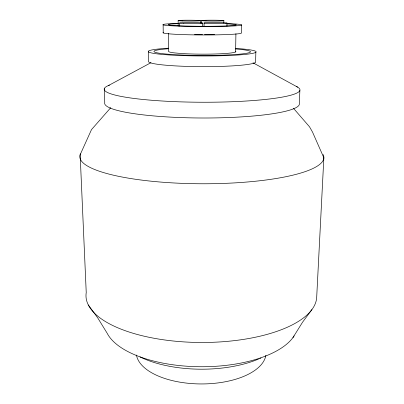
<?xml version="1.0" encoding="UTF-8"?>
<svg xmlns="http://www.w3.org/2000/svg" width="404" height="404" viewBox="0 0 404 404"><rect width="100%" height="100%" fill="white"/><g stroke="black" fill="none" stroke-linecap="round" stroke-linejoin="round"><path stroke-width="0.61" d="M200.424 23.033L200.429 20.624M201.687 23.028L201.692 20.624M202.621 26.679L202.631 23.038M204.045 26.664L204.06 23.023M223.811 23.018L223.836 20.619M226.947 26.073L226.987 23.048M235.618 51.919L235.911 33.749M241.627 25.023L241.481 33.032A39.239 2.136 0.2 0 1 198.697 34.931A39.239 2.136 0.2 0 1 163.438 32.37M255.838 52.283L255.601 62.342A53.702 4.994 0.2 0 1 199.95 66.64A53.702 4.994 0.2 0 1 148.48 61.559L148.308 51.555M299.874 90.42L299.298 104.51A97.359 14.438 0.2 0 1 197.97 117.973A97.359 14.438 0.2 0 1 104.747 102.641L104.272 88.693M292.966 337.567L302.52 322.256L311.878 309.636M110.752 107.671L91.501 129.603L80.149 154.742L86.234 292.602A115.367 46.505 0.2 0 0 196.445 342.43A115.367 46.505 0.2 0 0 316.696 297.233L323.851 157.782L312.509 132.052L309.494 126.77L293.556 108.398M108.55 85.491L150.95 62.691M226.866 23.871L229.24 23.982A33.997 1.485 0.2 0 1 225.573 25.962A33.997 1.485 0.2 0 1 179.906 25.836L173.897 25.513A33.997 1.485 0.2 0 1 178.447 23.654M253.025 62.812L297.617 87.128M88.34 304.995L97.702 317.857L107.267 333.426A96.455 42.632 0.2 0 0 198.97 366.721A96.455 42.632 0.2 0 0 294.107 335.906M163.135 24.851L163.221 32.886M168.423 33.386L168.589 51.495A33.663 2.676 0.2 0 0 174.089 52.853L180.038 53.414A33.663 2.676 0.2 0 0 218.231 53.889A33.663 2.676 0.2 0 0 235.537 51.217M178.149 20.629L178.179 26.058M179.644 23.053L179.659 26.093M265.862 355.353A64.923 31.305 0.2 0 1 201.202 383.946A64.923 31.305 0.2 0 1 136.456 355.05M260.898 357.995A83.396 37.754 0.2 0 1 259.737 358.515M258.555 359.03A83.396 37.754 0.2 0 1 140.037 356.929M323.104 154.55A122.018 26.664 0.2 0 1 202.02 183.769A122.018 26.664 0.2 0 1 80.532 153.823M296.415 86.496A97.884 12.691 0.2 0 1 199.177 102.227A97.884 12.691 0.2 0 1 109.444 85.138M235.507 48.404A53.904 4.293 0.2 0 1 241.915 54.707A53.904 4.293 0.2 0 1 162.817 54.464A53.904 4.293 0.2 0 1 168.539 48.197M235.552 48.94A48.308 3.848 0.2 0 1 236.8 54.409A48.308 3.848 0.2 0 1 168.114 54.212A48.308 3.848 0.2 0 1 168.347 48.748M214.65 34.547A33.896 1.848 0.2 0 1 204.439 34.633M202.581 34.633A33.896 1.848 0.2 0 1 194.476 34.552M227.144 23.568A39.355 1.722 0.2 0 1 230.861 26.103A39.355 1.722 0.2 0 1 173.149 25.876A39.355 1.722 0.2 0 1 178.134 23.376M225.977 23.286L224.361 23.387A11.499 0.475 0.2 0 1 209.257 23.417A11.499 0.475 0.2 0 1 205.232 22.791L206.883 22.695A11.499 0.475 0.2 0 1 221.796 22.669A11.499 0.475 0.2 0 1 225.977 23.286M183.815 23.402A11.534 0.48 0.2 0 0 202.53 23.164A11.534 0.48 0.2 0 0 187.113 22.594A11.534 0.48 0.2 0 0 183.815 23.402M205.949 20.937A11.14 0.424 0.2 0 0 223.821 20.73A11.14 0.424 0.2 0 0 208.585 20.215A11.14 0.424 0.2 0 0 205.949 20.937M182.169 20.942A11.176 0.429 0.2 0 0 200.318 20.735A11.176 0.429 0.2 0 0 185.416 20.22A11.176 0.429 0.2 0 0 182.169 20.942"/></g></svg>
